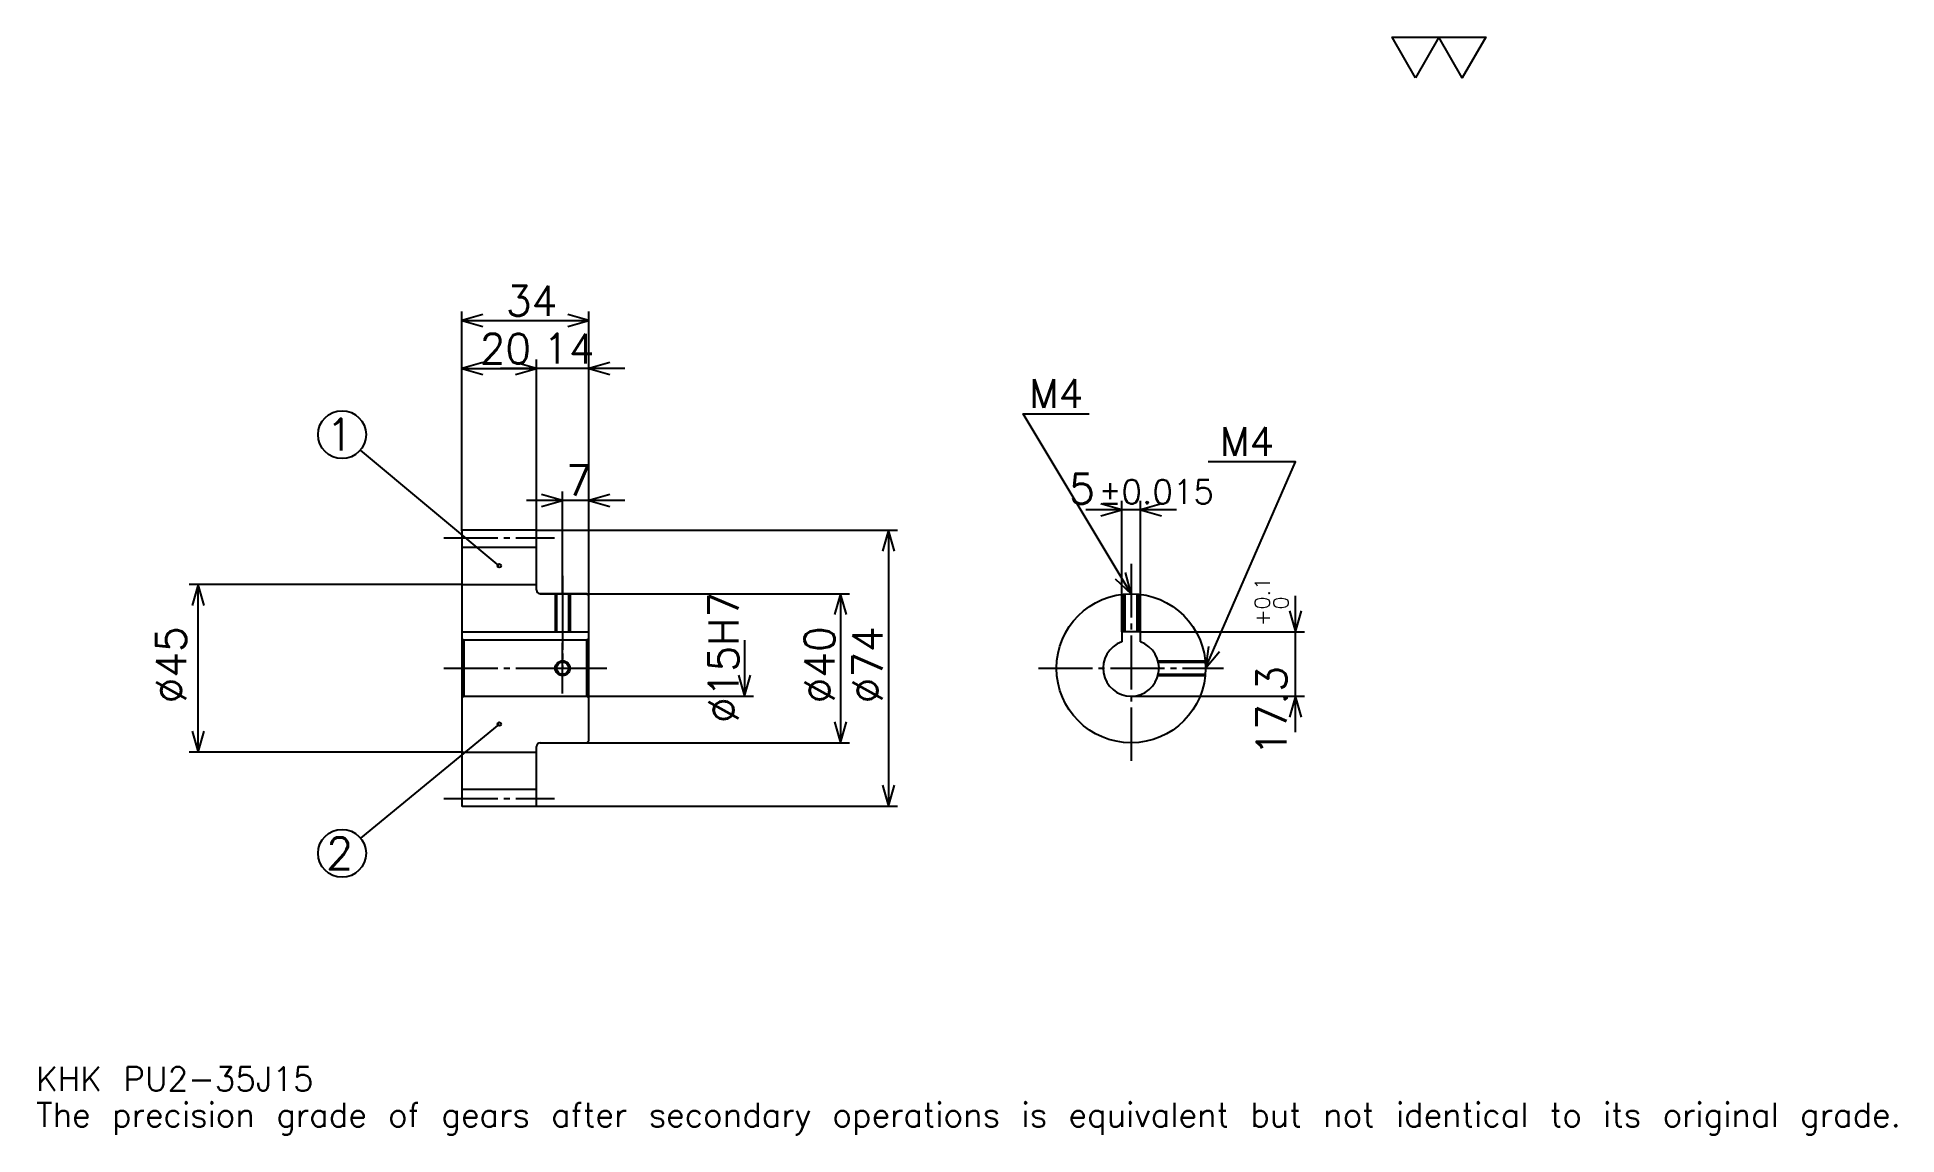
# Model space of a CAD drawing. Extents: x 16 to 515, y 6 to 300.
import ezdxf

# ---------------------------------------------------------------- set-up
doc = ezdxf.new("R2010")
doc.units = 0
doc.linetypes.add('DASHDOT', pattern=[19.304349, 14.478261, -1.608696, 1.608696, -1.608696])
doc.layers.get('0').update_dxf_attribs({"linetype": 'CONTINUOUS'})
doc.layers.add('DASHDOT', color=6, linetype='DASHDOT')
doc.styles.add('KANJI', font='TXT', dxfattribs={"bigfont": 'BIGFONT'})

msp = doc.modelspace()

# ---------------------------------------------------------------- linework, layer by layer
at = {"color": 5}
for p, q in [((130.304352, 168.108688), (130.304352, 226.82608)), ((164.304352, 168.108688), (164.304352, 226.82608)), ((130.304352, 224.41304), (164.304352, 224.41304)), ((130.304352, 211.543472), (150.304352, 211.543472)), ((173.956528, 211.543472), (140.652176, 211.543472)), ((150.304352, 168.108688), (150.304352, 213.956512)), ((140.304352, 158.608688), (103.072105, 189.661148)), ((173.956528, 176.152161), (147.652176, 176.152161)), ((157.304352, 168.108688), (157.304352, 178.565216)), ((307.282593, 140.908691), (307.282593, 176.043472)), ((312.282593, 140.908691), (312.282593, 176.043472)), ((321.934784, 173.630432), (297.630432, 173.630432)), ((130.304352, 168.008698), (130.304352, 168.108688)), ((150.204346, 168.108688), (164.304352, 168.108688)), ((150.304352, 168.008698), (150.304352, 168.108688)), ((157.304352, 151.108688), (157.304352, 168.108688)), ((157.304352, 151.108688), (157.304352, 168.108688)), ((164.304352, 168.108688), (247.152176, 168.108688)), ((164.304352, 150.608688), (164.304352, 168.108688)), ((244.739136, 168.108688), (244.739136, 94.108688)), ((130.304352, 153.608688), (57.108704, 153.608688)), ((59.521744, 108.608688), (59.521744, 153.608688)), ((151.304352, 151.108688), (164.304352, 151.108688)), ((164.304352, 151.108688), (234.282608, 151.108688)), ((231.869568, 151.108688), (231.869568, 111.108688)), ((353.913025, 113.956512), (353.913025, 150.560867)), ((312.282593, 140.908691), (356.32608, 140.908691)), ((206.130432, 138.608688), (206.130432, 123.608688)), ((164.304352, 123.608688), (208.543488, 123.608688)), ((309.782593, 123.608688), (356.32608, 123.608688)), ((140.304352, 116.108688), (103.100967, 85.52137)), ((151.304352, 111.108688), (164.304352, 111.108688)), ((164.304352, 111.108688), (234.282608, 111.108688)), ((130.304352, 108.608688), (57.108704, 108.608688)), ((150.204346, 94.108688), (164.304352, 94.108688)), ((164.304352, 94.108688), (247.152176, 94.108688))]:
    msp.add_line(p, q, dxfattribs=at)
at = {"color": 4}
for p, q in [((130.304352, 163.608688), (150.304352, 163.608688)), ((130.304352, 153.608688), (150.304352, 153.608688)), ((130.304352, 140.908691), (164.304352, 140.908691)), ((130.804352, 138.608688), (130.804352, 123.608688)), ((163.804352, 138.608688), (164.304352, 139.108688)), ((163.804352, 123.608688), (164.304352, 123.108688)), ((130.304352, 108.608688), (150.304352, 108.608688)), ((130.304352, 98.608688), (150.304352, 98.608688))]:
    msp.add_line(p, q, dxfattribs=at)
at = {"color": 7}
msp.add_lwpolyline([(386.086945, 289.565216), (379.813019, 300.440002), (404.908691, 300.440002), (398.634766, 289.565216), (392.36087, 300.440002), (386.086945, 289.565216)], dxfattribs=at)
at = {"color": 5}
for points in [[(135.934784, 226.021729), (130.304352, 224.41304), (135.934784, 222.804352)], [(158.67392, 222.804352), (164.304352, 224.41304), (158.67392, 226.021729)], [(135.934784, 213.152161), (130.304352, 211.543472), (135.934784, 209.934784)], [(144.67392, 209.934784), (150.304352, 211.543472), (144.67392, 213.152161)], [(144.67392, 209.934784), (150.304352, 211.543472), (144.67392, 213.152161)], [(169.934784, 213.152161), (164.304352, 211.543472), (169.934784, 209.934784)], [(309.782593, 151.108688), (280.826111, 199.369568), (298.521729, 199.369568)], [(329.782593, 131.108688), (353.913025, 186.5), (330.426086, 186.5)], [(151.67392, 174.543472), (157.304352, 176.152161), (151.67392, 177.760864)], [(169.934784, 177.760864), (164.304352, 176.152161), (169.934784, 174.543472)], [(301.652161, 172.021729), (307.282593, 173.630432), (301.652161, 175.23912)], [(317.913025, 175.23912), (312.282593, 173.630432), (317.913025, 172.021729)], [(246.347839, 162.478256), (244.739136, 168.108688), (243.130432, 162.478256)], [(305.506348, 155.109085), (309.782593, 151.108688), (308.265198, 156.76442)], [(61.13044, 147.978256), (59.521744, 153.608688), (57.913048, 147.978256)], [(233.478271, 145.478256), (231.869568, 151.108688), (230.260864, 145.478256)], [(352.304352, 146.539124), (353.913025, 140.908691), (355.521729, 146.539124)], [(330.556488, 136.913071), (329.782593, 131.108688), (333.506134, 135.628098)], [(204.521744, 129.23912), (206.130432, 123.608688), (207.739136, 129.23912)], [(355.521729, 117.978256), (353.913025, 123.608688), (352.304352, 117.978256)], [(230.260864, 116.73912), (231.869568, 111.108688), (233.478271, 116.73912)], [(57.913048, 114.23912), (59.521744, 108.608688), (61.13044, 114.23912)], [(243.130432, 99.73912), (244.739136, 94.108688), (246.347839, 99.73912)]]:
    msp.add_lwpolyline(points, dxfattribs=at)
at = {"color": 4}
for points in [[(150.304352, 152.108688), (150.304352, 168.008698), (150.204346, 168.108688), (130.404358, 168.108688), (130.304352, 168.008698), (130.304352, 123.108688)], [(151.304352, 111.108688), (163.804352, 111.108688), (164.304352, 111.608688), (164.304352, 150.608688), (163.804352, 151.108688), (151.304352, 151.108688)], [(155.304352, 151.108688), (155.304352, 140.908691)], [(155.684357, 151.108688), (155.684357, 140.908691)], [(158.924347, 151.108688), (158.924347, 140.908691)], [(159.304352, 151.108688), (159.304352, 140.908691)], [(307.782593, 140.908691), (307.782593, 151.008438)], [(308.162598, 140.908691), (308.162598, 151.042969)], [(311.402588, 140.908691), (311.402588, 151.042969)], [(311.782593, 140.908691), (311.782593, 151.008438)], [(312.282593, 138.179749), (312.282593, 140.908691), (307.282593, 140.908691), (307.282593, 138.179749)], [(130.304352, 123.108688), (130.804352, 123.608688), (163.804352, 123.608688), (163.804352, 138.608688), (130.804352, 138.608688), (130.304352, 139.108688)], [(317.011017, 133.108688), (329.682373, 133.108688)], [(317.10556, 132.728683), (329.716888, 132.728683)], [(317.011017, 129.108688), (329.682373, 129.108688)], [(317.10556, 129.488693), (329.716888, 129.488693)], [(130.304352, 123.108688), (130.304352, 94.208687), (130.404358, 94.108688), (150.204346, 94.108688), (150.304352, 94.208687), (150.304352, 110.108688)]]:
    msp.add_lwpolyline(points, dxfattribs=at)
at = {"color": 5}
for centre, radius in [((98.13044, 193.782593), 6.434783), ((140.304352, 158.608688), 0.482609), ((140.304352, 116.108688), 0.482609), ((98.13044, 81.434776), 6.434783)]:
    msp.add_circle(centre, radius, dxfattribs=at)
at = {"color": 4}
for centre, radius in [((309.782593, 131.108688), 20), ((157.304352, 131.108688), 1.62)]:
    msp.add_circle(centre, radius, dxfattribs=at)
at = {"color": 7}
msp.add_circle((157.304352, 131.108688), 2, dxfattribs=at)
at = {"color": 4}
for centre, radius, start, end in [((151.304352, 152.108688), 1, 180, 270), ((309.782593, 131.108688), 7.5, 109.47122094, 70.52877906), ((151.304352, 110.108688), 1, 90, 180)]:
    msp.add_arc(centre, radius, start, end, dxfattribs=at)
at = {"layer": 'DASHDOT', "color": 7}
for p, q in [((125.478264, 166.108688), (155.130432, 166.108688)), ((309.782593, 159.152161), (309.782593, 106.2826)), ((157.304352, 151.108688), (157.304352, 131.108688)), ((125.478264, 131.108688), (169.130432, 131.108688)), ((284.956543, 131.108688), (334.608704, 131.108688)), ((125.478264, 96.108688), (155.130432, 96.108688))]:
    msp.add_line(p, q, dxfattribs=at)
for points in [[(157.304352, 155.934784), (157.304352, 136.082596)], [(157.304352, 124.2826), (157.304352, 137.934769)], [(150.478271, 131.108688), (164.130432, 131.108688)]]:
    msp.add_lwpolyline(points, dxfattribs=at)

# ---------------------------------------------------------------- texts
at = {"color": 7, "style": 'KANJI'}
for s, height, p in [('34', 8.043478, (142.076096, 225.699997)), ('20', 8.043478, (135.076096, 212.830429)), ('14', 8.043478, (152.076096, 212.830429)), ('M4', 7.721739, (282.434784, 200.978256)), ('1', 8.57971, (93.840584, 189.492737)), ('M4', 7.721739, (333.643494, 188.108688)), ('7', 8.043478, (158.190216, 177.439117)), ('5', 8.043478, (293.17926, 175.23912)), ('%%p0.015', 6.434783, (301.141327, 175.23912)), ('2', 8.57971, (93.840584, 77.14492)), ('KHK PU2-35J15', 6.434783, (16.086956, 17.695652)), ('The precision grade of gears after secondary operations is equivalent but not identical to its original grade.', 6.434783, (16.086956, 8.043478))]:
    msp.add_text(s, height=height, dxfattribs=at).set_placement(p)
for s, height, p in [('%%c15H7', 8.043478, (204.521744, 116.429337)), ('0.1', 4.021739, (346.995667, 146.913559)), ('0', 4.021739, (351.982605, 146.913559)), ('+', 4.021739, (346.995667, 142.40921)), ('%%c45', 8.043478, (56.304352, 121.6576)), ('%%c40', 8.043478, (230.260864, 121.6576)), ('%%c74', 8.043478, (243.130432, 121.6576)), ('17.3', 8.043478, (351.5, 107.593849))]:
    msp.add_text(s, height=height, rotation=90, dxfattribs=at).set_placement(p)

doc.saveas('drawing.dxf')
